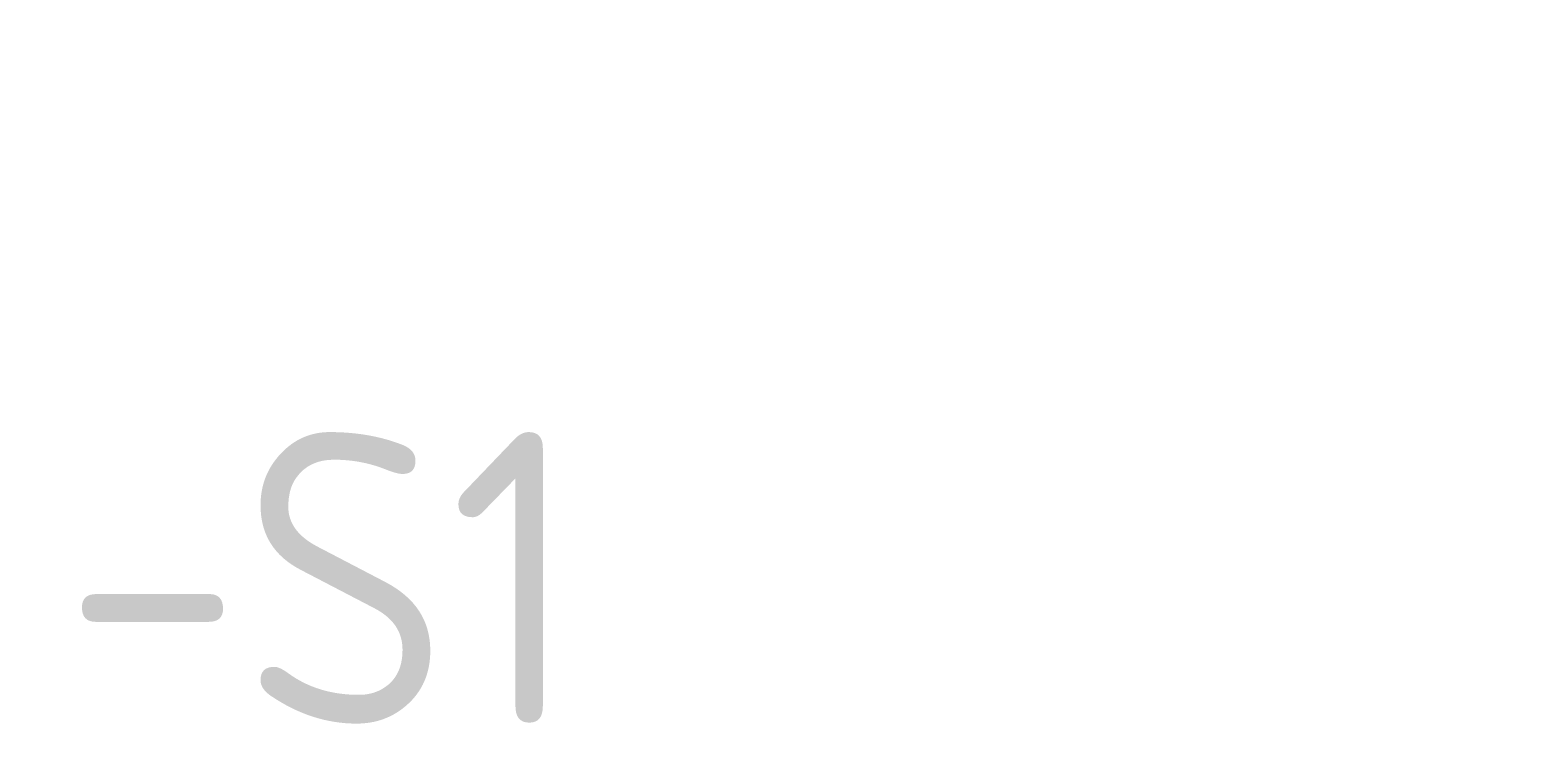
# Model space of a CAD drawing. Header units: millimetres. Extents: x 42151 to 59780, y 37376 to 44547.
# Drawn here: x 47274.3 to 47377.6, y 42755.4 to 42804.7 of the extents above; entities that cross this region are included whole.
import ezdxf
from ezdxf.enums import TextEntityAlignment as Align

# ---------------------------------------------------------------- set-up
doc = ezdxf.new("R2010")
doc.units = ezdxf.units.MM
doc.set_wipeout_variables(frame=1)
doc.layers.add('! NO PLOT !', color=7, linetype='Continuous', true_color=0xff75dd, plot=False)
doc.layers.add('000-PI-Oprema', color=30, linetype='Continuous', lineweight=5)
doc.layers.add('000-PI_TEXT', color=7, linetype='Continuous')
doc.styles.add('PI0', font='isocpeur.ttf', dxfattribs={"width": 0.9})

# ---------------------------------------------------------------- blocks, each defined once
blk = doc.blocks.new('93444012 - Socomec')
blk.add_wipeout([(49752.77, 45329.63), (49959.47, 45329.63), (49959.47, 45389.33), (50071.47, 45389.33), (50071.47, 45374.33), (50074.47, 45367.41), (50074.47, 45167.26), (50071.48, 45160.75), (50071.48, 45144.33), (50022.05, 45144.33), (50022.05, 45130.53), (49981.41, 45130.53), (49981.41, 45144.33), (49959.47, 45144.33), (49959.47, 45205.03), (49752.77, 45205.03), (49752.77, 45239.93), (49751.47, 45240.73), (49751.47, 45293.93), (49752.77, 45294.73)]).dxf.layer = '! NO PLOT !'

msp = doc.modelspace()

# ---------------------------------------------------------------- texts
at = {"layer": '000-PI_TEXT', "style": 'PI0', "width": 0.9}
msp.add_text('-S1', height=20, dxfattribs=at).set_placement((47294.289, 42767.17), align=Align.MIDDLE)

# ---------------------------------------------------------------- next in the draw order: block references
at = {"layer": '000-PI-Oprema'}
msp.add_blockref('93444012 - Socomec', (-2581.202, -2584.587), dxfattribs=at)

doc.saveas('drawing.dxf')
